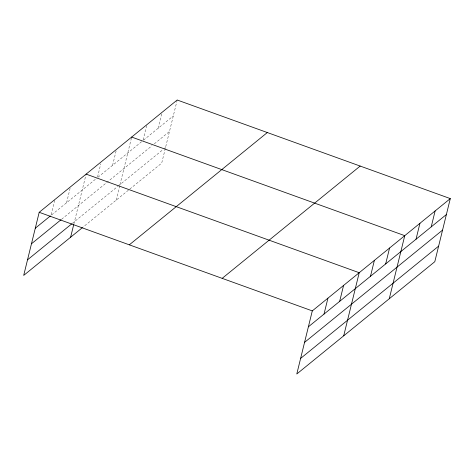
<?xml version="1.0" encoding="UTF-8"?>
<svg xmlns="http://www.w3.org/2000/svg" width="474" height="474" viewBox="0 0 474 474"><rect width="100%" height="100%" fill="white"/><g stroke="black" fill="none" stroke-linecap="round" stroke-linejoin="round"><path stroke-width="0.36" stroke-dasharray="2.37 1.78" d="M54.67 200.265L50.931 215.492L96.826 178.147M66.567 202.765L70.478 186.845M73.926 223.775L85.954 174.811M97.561 176.998L100.79 163.844M112.575 165.337L116.314 150.11M116.166 200.164L119.644 186.009M119.987 184.593L131.665 137.063M143.107 139.943L146.845 124.709M158.115 128.282L161.853 113.055M177.205 100.008L161.705 163.109L82.991 227.153M97.952 177.235L142.935 140.636M143.498 140.18L173.294 115.929M61.626 219.243L152.041 145.684M154.293 143.853L169.473 131.499M72.214 223.467L117.742 186.424M118.304 185.968L163.281 149.369M163.844 148.913L165.533 147.538"/><path stroke-width="0.71" d="M450.3 198.6L312.295 310.891L296.795 373.992L434.8 261.701L450.3 198.6L177.205 100.008L39.2 212.299L23.7 275.4L82.429 227.615M70.62 237.219L73.748 224.48M324.02 314.09L327.931 298.164M339.662 301.363L343.573 285.437M343.715 335.811L359.215 272.716L86.12 174.118M370.484 276.283L374.395 260.362M385.664 263.935L389.575 248.009M389.261 298.756L404.755 235.661L131.665 137.063M416.03 239.228L419.94 223.307M431.21 226.874L435.12 210.954M35.289 228.219L50.368 215.948M31.462 243.79L61.069 219.699M27.522 259.829L71.651 223.924M129.319 244.833L267.33 132.542M222.17 278.357L360.181 166.066M308.378 326.811L446.389 214.526M304.557 342.382L442.568 230.091M300.617 358.421L438.628 246.136M39.2 212.299L312.295 310.891"/></g></svg>
